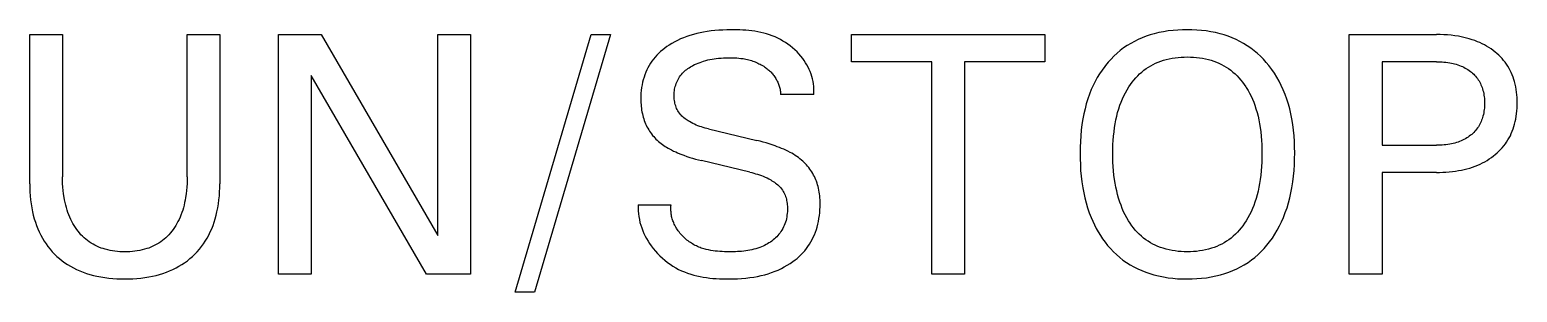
# Model space of a CAD drawing. Extents: x 0 to 420, y 0 to 297.
# Drawn here: x 147.11 to 160.78, y 205.9 to 208.31 of the extents above; entities that cross this region are included whole.
import ezdxf

# ---------------------------------------------------------------- set-up
doc = ezdxf.new("R2010")
doc.units = 0
doc.header["$LTSCALE"] = 23.1
doc.layers.add('10000_FRONT', color=7, linetype='CONTINUOUS')

msp = doc.modelspace()

# ---------------------------------------------------------------- linework, layer by layer
at = {"layer": '10000_FRONT', "color": 7, "linetype": 'CONTINUOUS'}
for p, q in [((147.114, 206.898), (147.114, 208.268)), ((147.114, 208.268), (147.414, 208.268)), ((147.414, 208.268), (147.414, 206.963)), ((148.56, 206.963), (148.56, 208.268)), ((148.56, 208.268), (148.86, 208.268)), ((148.86, 208.268), (148.86, 206.898)), ((149.399, 206.068), (149.399, 208.268)), ((149.399, 208.268), (149.791, 208.268)), ((149.791, 208.268), (150.865, 206.424)), ((150.865, 206.424), (150.865, 208.268)), ((150.865, 208.268), (151.164, 208.268)), ((151.164, 208.268), (151.164, 206.068)), ((151.574, 205.903), (152.274, 208.268)), ((152.452, 208.268), (151.752, 205.903)), ((152.274, 208.268), (152.452, 208.268)), ((153.068, 208.215), (153.042, 208.202)), ((153.095, 208.228), (153.068, 208.215)), ((153.123, 208.239), (153.095, 208.228)), ((153.151, 208.25), (153.123, 208.239)), ((153.181, 208.26), (153.151, 208.25)), ((153.213, 208.269), (153.181, 208.26)), ((153.244, 208.278), (153.213, 208.269)), ((153.276, 208.285), (153.244, 208.278)), ((153.307, 208.291), (153.276, 208.285)), ((153.339, 208.296), (153.307, 208.291)), ((153.375, 208.301), (153.339, 208.296)), ((153.411, 208.305), (153.375, 208.301)), ((153.447, 208.308), (153.411, 208.305)), ((153.483, 208.31), (153.447, 208.308)), ((153.52, 208.312), (153.483, 208.31)), ((153.556, 208.312), (153.52, 208.312)), ((153.584, 208.312), (153.556, 208.312)), ((153.612, 208.312), (153.584, 208.312)), ((153.639, 208.311), (153.612, 208.312)), ((153.667, 208.309), (153.639, 208.311)), ((153.695, 208.308), (153.667, 208.309)), ((153.723, 208.305), (153.695, 208.308)), ((153.75, 208.302), (153.723, 208.305)), ((153.778, 208.298), (153.75, 208.302)), ((153.805, 208.293), (153.778, 208.298)), ((153.832, 208.288), (153.805, 208.293)), ((153.859, 208.281), (153.832, 208.288)), ((153.885, 208.274), (153.859, 208.281)), ((153.912, 208.266), (153.885, 208.274)), ((153.938, 208.256), (153.912, 208.266)), ((153.963, 208.246), (153.938, 208.256)), ((153.988, 208.235), (153.963, 208.246)), ((154.012, 208.223), (153.988, 208.235)), ((154.036, 208.209), (154.012, 208.223)), ((154.059, 208.195), (154.036, 208.209)), ((154.666, 208.019), (154.666, 208.268)), ((154.666, 208.268), (156.442, 208.268)), ((156.442, 208.268), (156.442, 208.019)), ((157.301, 208.223), (157.266, 208.206)), ((157.337, 208.239), (157.301, 208.223)), ((157.374, 208.253), (157.337, 208.239)), ((157.411, 208.265), (157.374, 208.253)), ((157.449, 208.276), (157.411, 208.265)), ((157.491, 208.286), (157.449, 208.276)), ((157.534, 208.294), (157.491, 208.286)), ((157.577, 208.301), (157.534, 208.294)), ((157.621, 208.306), (157.577, 208.301)), ((157.664, 208.309), (157.621, 208.306)), ((157.708, 208.311), (157.664, 208.309)), ((157.752, 208.312), (157.708, 208.311)), ((157.795, 208.311), (157.752, 208.312)), ((157.839, 208.309), (157.795, 208.311)), ((157.882, 208.306), (157.839, 208.309)), ((157.926, 208.301), (157.882, 208.306)), ((157.969, 208.294), (157.926, 208.301)), ((158.011, 208.286), (157.969, 208.294)), ((158.053, 208.276), (158.011, 208.286)), ((158.091, 208.265), (158.053, 208.276)), ((158.128, 208.252), (158.091, 208.265)), ((158.165, 208.238), (158.128, 208.252)), ((158.201, 208.223), (158.165, 208.238)), ((158.236, 208.205), (158.201, 208.223)), ((159.241, 206.068), (159.241, 208.268)), ((159.241, 208.268), (160.041, 208.268)), ((160.075, 208.268), (160.041, 208.268)), ((160.109, 208.267), (160.075, 208.268)), ((160.142, 208.265), (160.109, 208.267)), ((160.176, 208.262), (160.142, 208.265)), ((160.21, 208.257), (160.176, 208.262)), ((160.244, 208.252), (160.21, 208.257)), ((160.269, 208.247), (160.244, 208.252)), ((160.294, 208.242), (160.269, 208.247)), ((160.319, 208.236), (160.294, 208.242)), ((160.344, 208.229), (160.319, 208.236)), ((160.369, 208.221), (160.344, 208.229)), ((160.394, 208.213), (160.369, 208.221)), ((160.418, 208.203), (160.394, 208.213)), ((152.877, 208.079), (152.861, 208.061)), ((152.894, 208.097), (152.877, 208.079)), ((152.912, 208.113), (152.894, 208.097)), ((152.931, 208.129), (152.912, 208.113)), ((152.95, 208.144), (152.931, 208.129)), ((152.97, 208.158), (152.95, 208.144)), ((152.99, 208.172), (152.97, 208.158)), ((153.016, 208.187), (152.99, 208.172)), ((153.042, 208.202), (153.016, 208.187)), ((154.081, 208.18), (154.059, 208.195)), ((154.103, 208.164), (154.081, 208.18)), ((154.125, 208.146), (154.103, 208.164)), ((154.145, 208.128), (154.125, 208.146)), ((154.165, 208.11), (154.145, 208.128)), ((154.183, 208.09), (154.165, 208.11)), ((154.201, 208.069), (154.183, 208.09)), ((157.106, 208.097), (157.078, 208.07)), ((157.136, 208.121), (157.106, 208.097)), ((157.166, 208.145), (157.136, 208.121)), ((157.198, 208.167), (157.166, 208.145)), ((157.232, 208.187), (157.198, 208.167)), ((157.266, 208.206), (157.232, 208.187)), ((158.27, 208.186), (158.236, 208.205)), ((158.303, 208.166), (158.27, 208.186)), ((158.335, 208.144), (158.303, 208.166)), ((158.366, 208.12), (158.335, 208.144)), ((158.396, 208.095), (158.366, 208.12)), ((158.424, 208.069), (158.396, 208.095)), ((160.44, 208.194), (160.418, 208.203)), ((160.461, 208.184), (160.44, 208.194)), ((160.482, 208.173), (160.461, 208.184)), ((160.503, 208.161), (160.482, 208.173)), ((160.524, 208.149), (160.503, 208.161)), ((160.544, 208.136), (160.524, 208.149)), ((160.563, 208.122), (160.544, 208.136)), ((160.581, 208.108), (160.563, 208.122)), ((160.597, 208.094), (160.581, 208.108)), ((160.614, 208.079), (160.597, 208.094)), ((160.63, 208.064), (160.614, 208.079)), ((152.784, 207.943), (152.775, 207.922)), ((152.795, 207.964), (152.784, 207.943)), ((152.806, 207.985), (152.795, 207.964)), ((152.818, 208.005), (152.806, 207.985)), ((152.831, 208.024), (152.818, 208.005)), ((152.845, 208.043), (152.831, 208.024)), ((152.861, 208.061), (152.845, 208.043)), ((153.131, 207.932), (153.141, 207.94)), ((153.141, 207.94), (153.152, 207.949)), ((153.152, 207.949), (153.163, 207.957)), ((153.163, 207.957), (153.174, 207.964)), ((153.174, 207.964), (153.185, 207.971)), ((153.185, 207.971), (153.197, 207.978)), ((153.197, 207.978), (153.208, 207.985)), ((153.208, 207.985), (153.224, 207.993)), ((153.224, 207.993), (153.241, 208)), ((153.241, 208), (153.257, 208.007)), ((153.257, 208.007), (153.274, 208.013)), ((153.274, 208.013), (153.29, 208.019)), ((153.29, 208.019), (153.307, 208.024)), ((153.307, 208.024), (153.326, 208.03)), ((153.326, 208.03), (153.345, 208.035)), ((153.345, 208.035), (153.365, 208.039)), ((153.365, 208.039), (153.384, 208.042)), ((153.384, 208.042), (153.404, 208.046)), ((153.404, 208.046), (153.423, 208.048)), ((153.423, 208.048), (153.445, 208.051)), ((153.445, 208.051), (153.467, 208.053)), ((153.467, 208.053), (153.49, 208.055)), ((153.49, 208.055), (153.512, 208.056)), ((153.512, 208.056), (153.534, 208.056)), ((153.534, 208.056), (153.556, 208.056)), ((153.556, 208.056), (153.575, 208.056)), ((153.575, 208.056), (153.594, 208.055)), ((153.594, 208.055), (153.613, 208.054)), ((153.613, 208.054), (153.631, 208.052)), ((153.631, 208.052), (153.65, 208.05)), ((153.65, 208.05), (153.669, 208.048)), ((153.669, 208.048), (153.682, 208.045)), ((153.682, 208.045), (153.696, 208.042)), ((153.696, 208.042), (153.71, 208.039)), ((153.71, 208.039), (153.722, 208.036)), ((153.722, 208.036), (153.734, 208.033)), ((153.734, 208.033), (153.746, 208.029)), ((153.746, 208.029), (153.758, 208.025)), ((153.758, 208.025), (153.77, 208.021)), ((153.77, 208.021), (153.781, 208.017)), ((153.781, 208.017), (153.793, 208.012)), ((153.793, 208.012), (153.804, 208.007)), ((153.804, 208.007), (153.815, 208.001)), ((153.815, 208.001), (153.826, 207.996)), ((153.826, 207.996), (153.837, 207.99)), ((153.837, 207.99), (153.848, 207.983)), ((153.848, 207.983), (153.859, 207.977)), ((153.859, 207.977), (153.867, 207.971)), ((153.867, 207.971), (153.875, 207.966)), ((153.875, 207.966), (153.883, 207.96)), ((153.883, 207.96), (153.891, 207.954)), ((153.891, 207.954), (153.898, 207.948)), ((153.898, 207.948), (153.906, 207.942)), ((153.906, 207.942), (153.913, 207.935)), ((153.913, 207.935), (153.92, 207.929)), ((154.218, 208.048), (154.201, 208.069)), ((154.231, 208.029), (154.218, 208.048)), ((154.244, 208.01), (154.231, 208.029)), ((154.256, 207.99), (154.244, 208.01)), ((154.267, 207.97), (154.256, 207.99)), ((154.277, 207.949), (154.267, 207.97)), ((154.286, 207.928), (154.277, 207.949)), ((155.404, 208.019), (154.666, 208.019)), ((155.404, 206.068), (155.404, 208.019)), ((155.705, 208.019), (155.705, 206.068)), ((156.442, 208.019), (155.705, 208.019)), ((156.969, 207.942), (156.946, 207.908)), ((156.993, 207.975), (156.969, 207.942)), ((157, 207.985), (156.993, 207.975)), ((157.025, 208.014), (157, 207.985)), ((157.051, 208.043), (157.025, 208.014)), ((157.078, 208.07), (157.051, 208.043)), ((157.333, 207.924), (157.353, 207.941)), ((157.353, 207.941), (157.374, 207.956)), ((157.374, 207.956), (157.395, 207.969)), ((157.395, 207.969), (157.416, 207.982)), ((157.416, 207.982), (157.439, 207.994)), ((157.439, 207.994), (157.461, 208.005)), ((157.461, 208.005), (157.485, 208.015)), ((157.485, 208.015), (157.508, 208.024)), ((157.508, 208.024), (157.532, 208.032)), ((157.532, 208.032), (157.559, 208.04)), ((157.559, 208.04), (157.586, 208.046)), ((157.586, 208.046), (157.613, 208.051)), ((157.613, 208.051), (157.641, 208.056)), ((157.641, 208.056), (157.668, 208.059)), ((157.668, 208.059), (157.696, 208.061)), ((157.696, 208.061), (157.724, 208.062)), ((157.724, 208.062), (157.752, 208.063)), ((157.752, 208.063), (157.78, 208.062)), ((157.78, 208.062), (157.808, 208.061)), ((157.808, 208.061), (157.836, 208.059)), ((157.836, 208.059), (157.863, 208.056)), ((157.863, 208.056), (157.891, 208.051)), ((157.891, 208.051), (157.918, 208.046)), ((157.918, 208.046), (157.946, 208.04)), ((157.946, 208.04), (157.972, 208.032)), ((157.972, 208.032), (157.996, 208.024)), ((157.996, 208.024), (158.02, 208.015)), ((158.02, 208.015), (158.043, 208.005)), ((158.043, 208.005), (158.066, 207.994)), ((158.066, 207.994), (158.088, 207.982)), ((158.088, 207.982), (158.11, 207.969)), ((158.11, 207.969), (158.131, 207.956)), ((158.131, 207.956), (158.152, 207.941)), ((158.152, 207.941), (158.172, 207.924)), ((158.451, 208.042), (158.424, 208.069)), ((158.477, 208.013), (158.451, 208.042)), ((158.502, 207.983), (158.477, 208.013)), ((158.528, 207.949), (158.502, 207.983)), ((158.552, 207.913), (158.528, 207.949)), ((159.542, 208.019), (159.542, 207.252)), ((160.041, 208.019), (159.542, 208.019)), ((160.041, 208.019), (160.058, 208.019)), ((160.058, 208.019), (160.076, 208.018)), ((160.076, 208.018), (160.094, 208.017)), ((160.094, 208.017), (160.111, 208.016)), ((160.111, 208.016), (160.129, 208.014)), ((160.129, 208.014), (160.146, 208.012)), ((160.146, 208.012), (160.164, 208.009)), ((160.164, 208.009), (160.179, 208.006)), ((160.179, 208.006), (160.194, 208.003)), ((160.194, 208.003), (160.209, 207.999)), ((160.209, 207.999), (160.224, 207.995)), ((160.224, 207.995), (160.239, 207.99)), ((160.239, 207.99), (160.254, 207.985)), ((160.254, 207.985), (160.268, 207.979)), ((160.268, 207.979), (160.281, 207.974)), ((160.281, 207.974), (160.294, 207.968)), ((160.294, 207.968), (160.306, 207.961)), ((160.306, 207.961), (160.319, 207.954)), ((160.319, 207.954), (160.331, 207.947)), ((160.331, 207.947), (160.343, 207.939)), ((160.343, 207.939), (160.354, 207.93)), ((160.645, 208.048), (160.63, 208.064)), ((160.659, 208.031), (160.645, 208.048)), ((160.673, 208.014), (160.659, 208.031)), ((160.686, 207.996), (160.673, 208.014)), ((160.698, 207.977), (160.686, 207.996)), ((160.709, 207.958), (160.698, 207.977)), ((160.72, 207.939), (160.709, 207.958)), ((160.73, 207.919), (160.72, 207.939)), ((149.699, 207.893), (149.699, 206.068)), ((150.76, 206.068), (149.699, 207.893)), ((152.741, 207.806), (152.737, 207.781)), ((152.746, 207.83), (152.741, 207.806)), ((152.752, 207.854), (152.746, 207.83)), ((152.759, 207.878), (152.752, 207.854)), ((152.766, 207.9), (152.759, 207.878)), ((152.775, 207.922), (152.766, 207.9)), ((153.046, 207.792), (153.05, 207.805)), ((153.05, 207.805), (153.055, 207.818)), ((153.055, 207.818), (153.06, 207.831)), ((153.06, 207.831), (153.066, 207.843)), ((153.066, 207.843), (153.072, 207.856)), ((153.072, 207.856), (153.079, 207.868)), ((153.079, 207.868), (153.086, 207.88)), ((153.086, 207.88), (153.094, 207.891)), ((153.094, 207.891), (153.103, 207.902)), ((153.103, 207.902), (153.112, 207.913)), ((153.112, 207.913), (153.122, 207.922)), ((153.122, 207.922), (153.131, 207.932)), ((153.92, 207.929), (153.927, 207.922)), ((153.927, 207.922), (153.934, 207.915)), ((153.934, 207.915), (153.94, 207.907)), ((153.94, 207.907), (153.947, 207.899)), ((153.947, 207.899), (153.953, 207.891)), ((153.953, 207.891), (153.959, 207.883)), ((153.959, 207.883), (153.964, 207.875)), ((153.964, 207.875), (153.97, 207.866)), ((153.97, 207.866), (153.975, 207.857)), ((153.975, 207.857), (153.98, 207.849)), ((153.98, 207.849), (153.984, 207.839)), ((153.984, 207.839), (153.988, 207.83)), ((153.988, 207.83), (153.992, 207.821)), ((153.992, 207.821), (153.996, 207.812)), ((153.996, 207.812), (153.999, 207.803)), ((153.999, 207.803), (154.002, 207.794)), ((154.294, 207.906), (154.286, 207.928)), ((154.302, 207.884), (154.294, 207.906)), ((154.308, 207.861), (154.302, 207.884)), ((154.313, 207.838), (154.308, 207.861)), ((154.317, 207.815), (154.313, 207.838)), ((154.319, 207.791), (154.317, 207.815)), ((156.887, 207.801), (156.87, 207.764)), ((156.905, 207.838), (156.887, 207.801)), ((156.925, 207.873), (156.905, 207.838)), ((156.946, 207.908), (156.925, 207.873)), ((157.215, 207.788), (157.23, 207.81)), ((157.23, 207.81), (157.245, 207.831)), ((157.245, 207.831), (157.261, 207.851)), ((157.261, 207.851), (157.278, 207.87)), ((157.278, 207.87), (157.296, 207.889)), ((157.296, 207.889), (157.314, 207.907)), ((157.314, 207.907), (157.333, 207.924)), ((158.172, 207.924), (158.191, 207.907)), ((158.191, 207.907), (158.209, 207.889)), ((158.209, 207.889), (158.227, 207.87)), ((158.227, 207.87), (158.244, 207.851)), ((158.244, 207.851), (158.26, 207.831)), ((158.26, 207.831), (158.275, 207.81)), ((158.275, 207.81), (158.29, 207.788)), ((158.575, 207.877), (158.552, 207.913)), ((158.596, 207.839), (158.575, 207.877)), ((158.616, 207.801), (158.596, 207.839)), ((158.633, 207.762), (158.616, 207.801)), ((160.354, 207.93), (160.364, 207.922)), ((160.364, 207.922), (160.374, 207.913)), ((160.374, 207.913), (160.384, 207.904)), ((160.384, 207.904), (160.393, 207.895)), ((160.393, 207.895), (160.402, 207.885)), ((160.402, 207.885), (160.41, 207.875)), ((160.41, 207.875), (160.418, 207.864)), ((160.418, 207.864), (160.426, 207.853)), ((160.426, 207.853), (160.433, 207.842)), ((160.433, 207.842), (160.44, 207.83)), ((160.44, 207.83), (160.446, 207.819)), ((160.446, 207.819), (160.451, 207.806)), ((160.451, 207.806), (160.457, 207.794)), ((160.738, 207.898), (160.73, 207.919)), ((160.746, 207.878), (160.738, 207.898)), ((160.753, 207.857), (160.746, 207.878)), ((160.76, 207.836), (160.753, 207.857)), ((160.766, 207.812), (160.76, 207.836)), ((160.771, 207.788), (160.766, 207.812)), ((152.731, 207.731), (152.73, 207.707)), ((152.73, 207.707), (152.73, 207.692)), ((152.73, 207.692), (152.73, 207.677)), ((152.73, 207.677), (152.73, 207.66)), ((152.734, 207.756), (152.731, 207.731)), ((152.737, 207.781), (152.734, 207.756)), ((153.035, 207.713), (153.036, 207.726)), ((153.035, 207.699), (153.035, 207.713)), ((153.036, 207.687), (153.035, 207.699)), ((153.036, 207.726), (153.037, 207.74)), ((153.037, 207.674), (153.036, 207.687)), ((153.037, 207.74), (153.038, 207.753)), ((153.039, 207.662), (153.037, 207.674)), ((153.038, 207.753), (153.04, 207.766)), ((153.041, 207.649), (153.039, 207.662)), ((153.04, 207.766), (153.043, 207.779)), ((153.043, 207.779), (153.046, 207.792)), ((154.002, 207.794), (154.004, 207.784)), ((154.004, 207.784), (154.007, 207.775)), ((154.007, 207.775), (154.009, 207.766)), ((154.009, 207.766), (154.011, 207.756)), ((154.011, 207.756), (154.012, 207.747)), ((154.012, 207.747), (154.013, 207.737)), ((154.013, 207.737), (154.014, 207.728)), ((154.014, 207.728), (154.014, 207.718)), ((154.32, 207.718), (154.014, 207.718)), ((154.321, 207.767), (154.319, 207.791)), ((154.32, 207.718), (154.321, 207.743)), ((154.321, 207.743), (154.321, 207.767)), ((156.838, 207.677), (156.824, 207.632)), ((156.853, 207.721), (156.838, 207.677)), ((156.87, 207.764), (156.853, 207.721)), ((157.144, 207.648), (157.156, 207.677)), ((157.156, 207.677), (157.169, 207.706)), ((157.169, 207.706), (157.184, 207.734)), ((157.184, 207.734), (157.199, 207.761)), ((157.199, 207.761), (157.215, 207.788)), ((158.29, 207.788), (158.294, 207.781)), ((158.294, 207.781), (158.31, 207.755)), ((158.31, 207.755), (158.324, 207.729)), ((158.324, 207.729), (158.338, 207.702)), ((158.338, 207.702), (158.35, 207.675)), ((158.35, 207.675), (158.362, 207.647)), ((158.651, 207.719), (158.633, 207.762)), ((158.667, 207.675), (158.651, 207.719)), ((158.681, 207.63), (158.667, 207.675)), ((160.457, 207.794), (160.461, 207.782)), ((160.461, 207.782), (160.465, 207.769)), ((160.465, 207.769), (160.469, 207.756)), ((160.469, 207.756), (160.473, 207.742)), ((160.473, 207.742), (160.476, 207.727)), ((160.476, 207.727), (160.478, 207.713)), ((160.478, 207.713), (160.48, 207.698)), ((160.48, 207.698), (160.482, 207.683)), ((160.482, 207.683), (160.483, 207.668)), ((160.483, 207.668), (160.483, 207.653)), ((160.775, 207.764), (160.771, 207.788)), ((160.779, 207.74), (160.775, 207.764)), ((160.781, 207.715), (160.779, 207.74)), ((160.783, 207.691), (160.781, 207.715)), ((160.784, 207.666), (160.783, 207.691)), ((160.784, 207.642), (160.784, 207.666)), ((152.73, 207.66), (152.731, 207.643)), ((152.731, 207.643), (152.732, 207.626)), ((152.732, 207.626), (152.733, 207.609)), ((152.733, 207.609), (152.735, 207.592)), ((152.735, 207.592), (152.737, 207.575)), ((152.737, 207.575), (152.74, 207.558)), ((152.74, 207.558), (152.744, 207.541)), ((152.744, 207.541), (152.748, 207.524)), ((152.748, 207.524), (152.752, 207.509)), ((153.043, 207.637), (153.041, 207.649)), ((153.046, 207.625), (153.043, 207.637)), ((153.05, 207.613), (153.046, 207.625)), ((153.054, 207.601), (153.05, 207.613)), ((153.059, 207.59), (153.054, 207.601)), ((153.065, 207.579), (153.059, 207.59)), ((153.071, 207.568), (153.065, 207.579)), ((153.077, 207.558), (153.071, 207.568)), ((153.084, 207.548), (153.077, 207.558)), ((153.092, 207.538), (153.084, 207.548)), ((153.1, 207.529), (153.092, 207.538)), ((153.108, 207.52), (153.1, 207.529)), ((156.801, 207.542), (156.792, 207.496)), ((156.812, 207.587), (156.801, 207.542)), ((156.824, 207.632), (156.812, 207.587)), ((157.104, 207.518), (157.112, 207.552)), ((157.112, 207.552), (157.122, 207.585)), ((157.122, 207.585), (157.133, 207.619)), ((157.133, 207.619), (157.144, 207.648)), ((158.362, 207.647), (158.372, 207.619)), ((158.372, 207.619), (158.383, 207.585)), ((158.383, 207.585), (158.393, 207.552)), ((158.393, 207.552), (158.402, 207.518)), ((158.693, 207.586), (158.681, 207.63)), ((158.703, 207.54), (158.693, 207.586)), ((158.712, 207.495), (158.703, 207.54)), ((160.473, 207.534), (160.469, 207.52)), ((160.476, 207.549), (160.473, 207.534)), ((160.478, 207.564), (160.476, 207.549)), ((160.48, 207.579), (160.478, 207.564)), ((160.482, 207.594), (160.48, 207.579)), ((160.483, 207.609), (160.482, 207.594)), ((160.483, 207.653), (160.484, 207.639)), ((160.484, 207.639), (160.483, 207.624)), ((160.483, 207.624), (160.483, 207.609)), ((160.776, 207.518), (160.779, 207.542)), ((160.779, 207.542), (160.781, 207.567)), ((160.781, 207.567), (160.783, 207.592)), ((160.783, 207.592), (160.784, 207.617)), ((160.784, 207.617), (160.784, 207.642)), ((152.752, 207.509), (152.756, 207.494)), ((152.756, 207.494), (152.761, 207.479)), ((152.761, 207.479), (152.767, 207.464)), ((152.767, 207.464), (152.773, 207.45)), ((152.773, 207.45), (152.779, 207.436)), ((152.779, 207.436), (152.786, 207.421)), ((152.786, 207.421), (152.794, 207.408)), ((152.794, 207.408), (152.802, 207.394)), ((152.802, 207.394), (152.81, 207.381)), ((153.117, 207.512), (153.108, 207.52)), ((153.126, 207.504), (153.117, 207.512)), ((153.136, 207.496), (153.126, 207.504)), ((153.146, 207.489), (153.136, 207.496)), ((153.156, 207.482), (153.146, 207.489)), ((153.166, 207.475), (153.156, 207.482)), ((153.177, 207.469), (153.166, 207.475)), ((153.192, 207.46), (153.177, 207.469)), ((153.207, 207.452), (153.192, 207.46)), ((153.223, 207.445), (153.207, 207.452)), ((153.239, 207.438), (153.223, 207.445)), ((153.255, 207.431), (153.239, 207.438)), ((153.271, 207.425), (153.255, 207.431)), ((153.287, 207.42), (153.271, 207.425)), ((153.304, 207.415), (153.287, 207.42)), ((153.32, 207.41), (153.304, 207.415)), ((153.337, 207.406), (153.32, 207.41)), ((153.353, 207.402), (153.337, 207.406)), ((153.353, 207.402), (153.796, 207.295)), ((156.777, 207.392), (156.773, 207.34)), ((156.784, 207.444), (156.777, 207.392)), ((156.792, 207.496), (156.784, 207.444)), ((157.079, 207.376), (157.084, 207.415)), ((157.084, 207.415), (157.089, 207.45)), ((157.089, 207.45), (157.096, 207.484)), ((157.096, 207.484), (157.104, 207.518)), ((158.402, 207.518), (158.409, 207.484)), ((158.409, 207.484), (158.416, 207.45)), ((158.416, 207.45), (158.421, 207.415)), ((158.421, 207.415), (158.427, 207.376)), ((158.721, 207.443), (158.712, 207.495)), ((158.728, 207.391), (158.721, 207.443)), ((158.733, 207.339), (158.728, 207.391)), ((160.403, 207.39), (160.394, 207.38)), ((160.411, 207.4), (160.403, 207.39)), ((160.419, 207.411), (160.411, 207.4)), ((160.427, 207.422), (160.419, 207.411)), ((160.434, 207.433), (160.427, 207.422)), ((160.44, 207.445), (160.434, 207.433)), ((160.446, 207.457), (160.44, 207.445)), ((160.452, 207.469), (160.446, 207.457)), ((160.457, 207.481), (160.452, 207.469)), ((160.462, 207.494), (160.457, 207.481)), ((160.466, 207.507), (160.462, 207.494)), ((160.469, 207.52), (160.466, 207.507)), ((160.739, 207.381), (160.747, 207.402)), ((160.747, 207.402), (160.754, 207.423)), ((160.754, 207.423), (160.76, 207.445)), ((160.76, 207.445), (160.766, 207.469)), ((160.766, 207.469), (160.771, 207.493)), ((160.771, 207.493), (160.776, 207.518)), ((152.81, 207.381), (152.819, 207.368)), ((152.819, 207.368), (152.828, 207.356)), ((152.828, 207.356), (152.838, 207.343)), ((152.838, 207.343), (152.848, 207.331)), ((152.848, 207.331), (152.858, 207.32)), ((152.858, 207.32), (152.869, 207.309)), ((152.869, 207.309), (152.88, 207.298)), ((152.88, 207.298), (152.892, 207.288)), ((152.892, 207.288), (152.904, 207.278)), ((152.904, 207.278), (152.916, 207.268)), ((152.916, 207.268), (152.928, 207.259)), ((152.928, 207.259), (152.941, 207.25)), ((153.825, 207.289), (153.796, 207.295)), ((153.853, 207.281), (153.825, 207.289)), ((153.881, 207.273), (153.853, 207.281)), ((153.909, 207.265), (153.881, 207.273)), ((153.937, 207.256), (153.909, 207.265)), ((153.964, 207.246), (153.937, 207.256)), ((156.769, 207.287), (156.767, 207.234)), ((156.773, 207.34), (156.769, 207.287)), ((157.068, 207.218), (157.069, 207.258)), ((157.069, 207.258), (157.071, 207.297)), ((157.071, 207.297), (157.074, 207.337)), ((157.074, 207.337), (157.079, 207.376)), ((158.427, 207.376), (158.431, 207.337)), ((158.431, 207.337), (158.434, 207.297)), ((158.434, 207.297), (158.436, 207.258)), ((158.436, 207.258), (158.437, 207.218)), ((158.736, 207.286), (158.733, 207.339)), ((158.738, 207.234), (158.736, 207.286)), ((159.542, 207.252), (160.041, 207.252)), ((160.058, 207.252), (160.041, 207.252)), ((160.076, 207.253), (160.058, 207.252)), ((160.094, 207.254), (160.076, 207.253)), ((160.112, 207.255), (160.094, 207.254)), ((160.129, 207.257), (160.112, 207.255)), ((160.147, 207.259), (160.129, 207.257)), ((160.164, 207.262), (160.147, 207.259)), ((160.18, 207.265), (160.164, 207.262)), ((160.195, 207.268), (160.18, 207.265)), ((160.21, 207.272), (160.195, 207.268)), ((160.225, 207.277), (160.21, 207.272)), ((160.24, 207.281), (160.225, 207.277)), ((160.255, 207.287), (160.24, 207.281)), ((160.269, 207.293), (160.255, 207.287)), ((160.282, 207.299), (160.269, 207.293)), ((160.295, 207.305), (160.282, 207.299)), ((160.308, 207.312), (160.295, 207.305)), ((160.32, 207.319), (160.308, 207.312)), ((160.332, 207.327), (160.32, 207.319)), ((160.344, 207.335), (160.332, 207.327)), ((160.356, 207.344), (160.344, 207.335)), ((160.366, 207.352), (160.356, 207.344)), ((160.376, 207.361), (160.366, 207.352)), ((160.385, 207.37), (160.376, 207.361)), ((160.394, 207.38), (160.385, 207.37)), ((160.661, 207.246), (160.675, 207.264)), ((160.675, 207.264), (160.687, 207.282)), ((160.687, 207.282), (160.699, 207.301)), ((160.699, 207.301), (160.711, 207.32)), ((160.711, 207.32), (160.721, 207.34)), ((160.721, 207.34), (160.73, 207.36)), ((160.73, 207.36), (160.739, 207.381)), ((152.941, 207.25), (152.954, 207.242)), ((152.954, 207.242), (152.967, 207.234)), ((152.967, 207.234), (152.981, 207.226)), ((152.981, 207.226), (152.994, 207.218)), ((152.994, 207.218), (153.012, 207.209)), ((153.012, 207.209), (153.031, 207.199)), ((153.031, 207.199), (153.05, 207.191)), ((153.05, 207.191), (153.068, 207.182)), ((153.068, 207.182), (153.088, 207.174)), ((153.088, 207.174), (153.107, 207.167)), ((153.107, 207.167), (153.126, 207.16)), ((153.126, 207.16), (153.153, 207.15)), ((153.153, 207.15), (153.179, 207.141)), ((153.179, 207.141), (153.206, 207.133)), ((153.206, 207.133), (153.233, 207.125)), ((153.233, 207.125), (153.261, 207.118)), ((153.261, 207.118), (153.288, 207.112)), ((153.984, 207.239), (153.964, 207.246)), ((154.004, 207.231), (153.984, 207.239)), ((154.024, 207.223), (154.004, 207.231)), ((154.044, 207.215), (154.024, 207.223)), ((154.063, 207.206), (154.044, 207.215)), ((154.082, 207.197), (154.063, 207.206)), ((154.101, 207.187), (154.082, 207.197)), ((154.117, 207.178), (154.101, 207.187)), ((154.133, 207.169), (154.117, 207.178)), ((154.148, 207.159), (154.133, 207.169)), ((154.163, 207.149), (154.148, 207.159)), ((154.178, 207.139), (154.163, 207.149)), ((154.192, 207.128), (154.178, 207.139)), ((154.206, 207.116), (154.192, 207.128)), ((154.218, 207.106), (154.206, 207.116)), ((156.767, 207.234), (156.766, 207.182)), ((156.766, 207.182), (156.767, 207.128)), ((156.767, 207.128), (156.769, 207.075)), ((157.067, 207.179), (157.068, 207.218)), ((157.068, 207.138), (157.067, 207.179)), ((157.069, 207.098), (157.068, 207.138)), ((158.438, 207.138), (158.436, 207.098)), ((158.437, 207.218), (158.438, 207.179)), ((158.438, 207.179), (158.438, 207.138)), ((158.736, 207.075), (158.738, 207.128)), ((158.739, 207.182), (158.738, 207.234)), ((158.738, 207.128), (158.739, 207.182)), ((160.507, 207.113), (160.527, 207.126)), ((160.527, 207.126), (160.547, 207.139)), ((160.547, 207.139), (160.566, 207.154)), ((160.566, 207.154), (160.583, 207.167)), ((160.583, 207.167), (160.6, 207.182)), ((160.6, 207.182), (160.616, 207.197)), ((160.616, 207.197), (160.632, 207.213)), ((160.632, 207.213), (160.647, 207.229)), ((160.647, 207.229), (160.661, 207.246)), ((153.731, 207.005), (153.288, 207.112)), ((153.731, 207.005), (153.749, 207.001)), ((153.749, 207.001), (153.767, 206.996)), ((153.767, 206.996), (153.785, 206.991)), ((153.785, 206.991), (153.803, 206.986)), ((153.803, 206.986), (153.82, 206.98)), ((153.82, 206.98), (153.838, 206.974)), ((154.23, 207.095), (154.218, 207.106)), ((154.242, 207.083), (154.23, 207.095)), ((154.253, 207.071), (154.242, 207.083)), ((154.263, 207.059), (154.253, 207.071)), ((154.274, 207.047), (154.263, 207.059)), ((154.283, 207.034), (154.274, 207.047)), ((154.293, 207.021), (154.283, 207.034)), ((154.302, 207.007), (154.293, 207.021)), ((154.31, 206.994), (154.302, 207.007)), ((154.318, 206.979), (154.31, 206.994)), ((154.325, 206.965), (154.318, 206.979)), ((156.769, 207.075), (156.772, 207.021)), ((156.772, 207.021), (156.777, 206.968)), ((157.071, 207.058), (157.069, 207.098)), ((157.074, 207.018), (157.071, 207.058)), ((157.078, 206.978), (157.074, 207.018)), ((157.083, 206.938), (157.078, 206.978)), ((158.427, 206.977), (158.422, 206.937)), ((158.431, 207.017), (158.427, 206.977)), ((158.434, 207.058), (158.431, 207.017)), ((158.436, 207.098), (158.434, 207.058)), ((158.728, 206.968), (158.733, 207.021)), ((158.733, 207.021), (158.736, 207.075)), ((159.542, 207.002), (159.542, 206.068)), ((160.041, 207.002), (159.542, 207.002)), ((160.041, 207.002), (160.07, 207.003)), ((160.07, 207.003), (160.1, 207.004)), ((160.1, 207.004), (160.129, 207.005)), ((160.129, 207.005), (160.158, 207.008)), ((160.158, 207.008), (160.188, 207.011)), ((160.188, 207.011), (160.217, 207.014)), ((160.217, 207.014), (160.246, 207.019)), ((160.246, 207.019), (160.272, 207.024)), ((160.272, 207.024), (160.297, 207.03)), ((160.297, 207.03), (160.322, 207.036)), ((160.322, 207.036), (160.348, 207.043)), ((160.348, 207.043), (160.372, 207.051)), ((160.372, 207.051), (160.397, 207.06)), ((160.397, 207.06), (160.421, 207.07)), ((160.421, 207.07), (160.443, 207.079)), ((160.443, 207.079), (160.465, 207.09)), ((160.465, 207.09), (160.486, 207.101)), ((160.486, 207.101), (160.507, 207.113)), ((147.114, 206.898), (147.114, 206.861)), ((147.114, 206.861), (147.115, 206.824)), ((147.415, 206.932), (147.414, 206.963)), ((147.416, 206.9), (147.415, 206.932)), ((147.418, 206.868), (147.416, 206.9)), ((147.421, 206.837), (147.418, 206.868)), ((148.557, 206.868), (148.554, 206.836)), ((148.559, 206.9), (148.557, 206.868)), ((148.56, 206.932), (148.559, 206.9)), ((148.56, 206.963), (148.56, 206.932)), ((148.858, 206.824), (148.859, 206.861)), ((148.859, 206.861), (148.86, 206.898)), ((153.838, 206.974), (153.855, 206.967)), ((153.855, 206.967), (153.873, 206.959)), ((153.873, 206.959), (153.89, 206.952)), ((153.89, 206.952), (153.906, 206.943)), ((153.906, 206.943), (153.923, 206.934)), ((153.923, 206.934), (153.934, 206.927)), ((153.934, 206.927), (153.946, 206.92)), ((153.946, 206.92), (153.957, 206.913)), ((153.957, 206.913), (153.967, 206.905)), ((153.967, 206.905), (153.978, 206.897)), ((153.978, 206.897), (153.988, 206.888)), ((153.988, 206.888), (153.997, 206.879)), ((153.997, 206.879), (154.007, 206.87)), ((154.007, 206.87), (154.015, 206.861)), ((154.015, 206.861), (154.024, 206.851)), ((154.024, 206.851), (154.031, 206.84)), ((154.332, 206.95), (154.325, 206.965)), ((154.338, 206.936), (154.332, 206.95)), ((154.344, 206.921), (154.338, 206.936)), ((154.35, 206.905), (154.344, 206.921)), ((154.354, 206.89), (154.35, 206.905)), ((154.359, 206.874), (154.354, 206.89)), ((154.363, 206.857), (154.359, 206.874)), ((154.366, 206.84), (154.363, 206.857)), ((156.777, 206.968), (156.784, 206.915)), ((156.784, 206.915), (156.792, 206.862)), ((156.792, 206.862), (156.801, 206.816)), ((157.089, 206.903), (157.083, 206.938)), ((157.095, 206.868), (157.089, 206.903)), ((157.103, 206.833), (157.095, 206.868)), ((158.41, 206.867), (158.402, 206.832)), ((158.416, 206.902), (158.41, 206.867)), ((158.422, 206.937), (158.416, 206.902)), ((158.704, 206.816), (158.713, 206.862)), ((158.713, 206.862), (158.721, 206.915)), ((158.721, 206.915), (158.728, 206.968)), ((147.115, 206.824), (147.118, 206.787)), ((147.118, 206.787), (147.121, 206.751)), ((147.121, 206.751), (147.126, 206.714)), ((147.126, 206.714), (147.132, 206.677)), ((147.424, 206.805), (147.421, 206.837)), ((147.429, 206.774), (147.424, 206.805)), ((147.433, 206.75), (147.429, 206.774)), ((147.438, 206.727), (147.433, 206.75)), ((147.444, 206.703), (147.438, 206.727)), ((148.537, 206.726), (148.532, 206.703)), ((148.542, 206.749), (148.537, 206.726)), ((148.546, 206.773), (148.542, 206.749)), ((148.551, 206.805), (148.546, 206.773)), ((148.554, 206.836), (148.551, 206.805)), ((148.842, 206.677), (148.847, 206.714)), ((148.847, 206.714), (148.852, 206.751)), ((148.852, 206.751), (148.856, 206.787)), ((148.856, 206.787), (148.858, 206.824)), ((152.705, 206.706), (152.704, 206.678)), ((152.705, 206.706), (153.007, 206.706)), ((153.006, 206.695), (153.007, 206.706)), ((154.031, 206.84), (154.038, 206.829)), ((154.038, 206.829), (154.045, 206.818)), ((154.045, 206.818), (154.05, 206.807)), ((154.05, 206.807), (154.056, 206.795)), ((154.056, 206.795), (154.06, 206.783)), ((154.06, 206.783), (154.064, 206.77)), ((154.064, 206.77), (154.067, 206.758)), ((154.067, 206.758), (154.07, 206.745)), ((154.07, 206.745), (154.073, 206.732)), ((154.073, 206.732), (154.074, 206.719)), ((154.074, 206.719), (154.076, 206.705)), ((154.076, 206.705), (154.077, 206.692)), ((154.37, 206.823), (154.366, 206.84)), ((154.372, 206.805), (154.37, 206.823)), ((154.374, 206.788), (154.372, 206.805)), ((154.376, 206.77), (154.374, 206.788)), ((154.377, 206.752), (154.376, 206.77)), ((154.377, 206.735), (154.377, 206.752)), ((154.378, 206.717), (154.377, 206.735)), ((154.378, 206.701), (154.378, 206.717)), ((156.801, 206.816), (156.811, 206.769)), ((156.811, 206.769), (156.823, 206.724)), ((156.823, 206.724), (156.836, 206.678)), ((157.111, 206.799), (157.103, 206.833)), ((157.121, 206.765), (157.111, 206.799)), ((157.132, 206.731), (157.121, 206.765)), ((157.143, 206.701), (157.132, 206.731)), ((158.373, 206.73), (158.363, 206.7)), ((158.384, 206.764), (158.373, 206.73)), ((158.394, 206.798), (158.384, 206.764)), ((158.402, 206.832), (158.394, 206.798)), ((158.669, 206.679), (158.682, 206.724)), ((158.682, 206.724), (158.694, 206.77)), ((158.694, 206.77), (158.704, 206.816)), ((147.132, 206.677), (147.139, 206.641)), ((147.139, 206.641), (147.146, 206.609)), ((147.146, 206.609), (147.155, 206.578)), ((147.155, 206.578), (147.165, 206.547)), ((147.45, 206.68), (147.444, 206.703)), ((147.457, 206.657), (147.45, 206.68)), ((147.464, 206.634), (147.457, 206.657)), ((147.473, 206.612), (147.464, 206.634)), ((147.481, 206.592), (147.473, 206.612)), ((147.49, 206.572), (147.481, 206.592)), ((147.5, 206.553), (147.49, 206.572)), ((148.486, 206.572), (148.476, 206.552)), ((148.495, 206.591), (148.486, 206.572)), ((148.503, 206.611), (148.495, 206.591)), ((148.511, 206.634), (148.503, 206.611)), ((148.519, 206.657), (148.511, 206.634)), ((148.526, 206.679), (148.519, 206.657)), ((148.532, 206.703), (148.526, 206.679)), ((148.809, 206.547), (148.819, 206.578)), ((148.819, 206.578), (148.827, 206.609)), ((148.827, 206.609), (148.834, 206.641)), ((148.834, 206.641), (148.842, 206.677)), ((152.704, 206.678), (152.705, 206.651)), ((152.705, 206.651), (152.708, 206.624)), ((152.708, 206.624), (152.711, 206.597)), ((152.711, 206.597), (152.716, 206.57)), ((152.716, 206.57), (152.722, 206.544)), ((153.005, 206.673), (153.006, 206.684)), ((153.005, 206.662), (153.005, 206.673)), ((153.006, 206.651), (153.005, 206.662)), ((153.006, 206.684), (153.006, 206.695)), ((153.007, 206.641), (153.006, 206.651)), ((153.008, 206.63), (153.007, 206.641)), ((153.009, 206.62), (153.008, 206.63)), ((153.011, 206.609), (153.009, 206.62)), ((153.013, 206.599), (153.011, 206.609)), ((153.016, 206.589), (153.013, 206.599)), ((153.018, 206.578), (153.016, 206.589)), ((153.022, 206.568), (153.018, 206.578)), ((153.025, 206.558), (153.022, 206.568)), ((154.068, 206.578), (154.064, 206.562)), ((154.071, 206.594), (154.068, 206.578)), ((154.073, 206.61), (154.071, 206.594)), ((154.075, 206.626), (154.073, 206.61)), ((154.077, 206.643), (154.075, 206.626)), ((154.077, 206.692), (154.077, 206.676)), ((154.077, 206.676), (154.077, 206.659)), ((154.077, 206.659), (154.077, 206.643)), ((154.363, 206.553), (154.367, 206.579)), ((154.367, 206.579), (154.371, 206.606)), ((154.371, 206.606), (154.374, 206.632)), ((154.374, 206.632), (154.376, 206.659)), ((154.376, 206.659), (154.377, 206.686)), ((154.377, 206.686), (154.378, 206.701)), ((156.836, 206.678), (156.851, 206.633)), ((156.851, 206.633), (156.868, 206.589)), ((156.868, 206.589), (156.883, 206.555)), ((157.154, 206.671), (157.143, 206.701)), ((157.167, 206.642), (157.154, 206.671)), ((157.181, 206.614), (157.167, 206.642)), ((157.196, 206.585), (157.181, 206.614)), ((157.212, 206.558), (157.196, 206.585)), ((158.309, 206.585), (158.293, 206.558)), ((158.324, 206.613), (158.309, 206.585)), ((158.338, 206.642), (158.324, 206.613)), ((158.351, 206.671), (158.338, 206.642)), ((158.363, 206.7), (158.351, 206.671)), ((158.619, 206.55), (158.636, 206.59)), ((158.636, 206.59), (158.653, 206.634)), ((158.653, 206.634), (158.669, 206.679)), ((147.165, 206.547), (147.175, 206.516)), ((147.175, 206.516), (147.187, 206.485)), ((147.187, 206.485), (147.201, 206.456)), ((147.201, 206.456), (147.215, 206.426)), ((147.51, 206.533), (147.5, 206.553)), ((147.521, 206.515), (147.51, 206.533)), ((147.533, 206.496), (147.521, 206.515)), ((147.545, 206.478), (147.533, 206.496)), ((147.558, 206.462), (147.545, 206.478)), ((147.571, 206.447), (147.558, 206.462)), ((147.584, 206.431), (147.571, 206.447)), ((147.598, 206.417), (147.584, 206.431)), ((148.393, 206.431), (148.379, 206.417)), ((148.406, 206.447), (148.393, 206.431)), ((148.419, 206.462), (148.406, 206.447)), ((148.431, 206.478), (148.419, 206.462)), ((148.443, 206.496), (148.431, 206.478)), ((148.455, 206.515), (148.443, 206.496)), ((148.466, 206.533), (148.455, 206.515)), ((148.476, 206.552), (148.466, 206.533)), ((148.758, 206.426), (148.773, 206.456)), ((148.773, 206.456), (148.786, 206.485)), ((148.786, 206.485), (148.798, 206.516)), ((148.798, 206.516), (148.809, 206.547)), ((152.722, 206.544), (152.73, 206.518)), ((152.73, 206.518), (152.738, 206.493)), ((152.738, 206.493), (152.747, 206.468)), ((152.747, 206.468), (152.758, 206.443)), ((152.758, 206.443), (152.77, 206.419)), ((153.029, 206.549), (153.025, 206.558)), ((153.033, 206.539), (153.029, 206.549)), ((153.037, 206.529), (153.033, 206.539)), ((153.041, 206.52), (153.037, 206.529)), ((153.046, 206.511), (153.041, 206.52)), ((153.051, 206.501), (153.046, 206.511)), ((153.056, 206.492), (153.051, 206.501)), ((153.062, 206.484), (153.056, 206.492)), ((153.068, 206.475), (153.062, 206.484)), ((153.074, 206.466), (153.068, 206.475)), ((153.081, 206.456), (153.074, 206.466)), ((153.089, 206.446), (153.081, 206.456)), ((153.098, 206.436), (153.089, 206.446)), ((153.106, 206.426), (153.098, 206.436)), ((153.999, 206.436), (153.989, 206.424)), ((154.009, 206.448), (153.999, 206.436)), ((154.017, 206.46), (154.009, 206.448)), ((154.026, 206.473), (154.017, 206.46)), ((154.034, 206.487), (154.026, 206.473)), ((154.041, 206.502), (154.034, 206.487)), ((154.048, 206.516), (154.041, 206.502)), ((154.054, 206.531), (154.048, 206.516)), ((154.059, 206.547), (154.054, 206.531)), ((154.064, 206.562), (154.059, 206.547)), ((154.315, 206.409), (154.325, 206.431)), ((154.325, 206.431), (154.334, 206.454)), ((154.334, 206.454), (154.343, 206.478)), ((154.343, 206.478), (154.35, 206.501)), ((154.35, 206.501), (154.357, 206.527)), ((154.357, 206.527), (154.363, 206.553)), ((156.883, 206.555), (156.899, 206.521)), ((156.899, 206.521), (156.916, 206.488)), ((156.916, 206.488), (156.934, 206.456)), ((156.934, 206.456), (156.953, 206.424)), ((157.227, 206.536), (157.212, 206.558)), ((157.242, 206.514), (157.227, 206.536)), ((157.258, 206.493), (157.242, 206.514)), ((157.274, 206.473), (157.258, 206.493)), ((157.292, 206.454), (157.274, 206.473)), ((157.31, 206.435), (157.292, 206.454)), ((157.33, 206.417), (157.31, 206.435)), ((158.194, 206.435), (158.175, 206.417)), ((158.213, 206.454), (158.194, 206.435)), ((158.23, 206.473), (158.213, 206.454)), ((158.247, 206.493), (158.23, 206.473)), ((158.263, 206.514), (158.247, 206.493)), ((158.278, 206.536), (158.263, 206.514)), ((158.293, 206.558), (158.278, 206.536)), ((158.534, 206.4), (158.557, 206.436)), ((158.557, 206.436), (158.579, 206.473)), ((158.579, 206.473), (158.6, 206.511)), ((158.6, 206.511), (158.619, 206.55)), ((147.215, 206.426), (147.23, 206.399)), ((147.23, 206.399), (147.246, 206.373)), ((147.246, 206.373), (147.263, 206.347)), ((147.263, 206.347), (147.281, 206.323)), ((147.281, 206.323), (147.3, 206.299)), ((147.3, 206.299), (147.321, 206.275)), ((147.613, 206.403), (147.598, 206.417)), ((147.628, 206.39), (147.613, 206.403)), ((147.644, 206.377), (147.628, 206.39)), ((147.66, 206.365), (147.644, 206.377)), ((147.678, 206.354), (147.66, 206.365)), ((147.695, 206.343), (147.678, 206.354)), ((147.713, 206.334), (147.695, 206.343)), ((147.731, 206.325), (147.713, 206.334)), ((147.75, 206.317), (147.731, 206.325)), ((147.769, 206.309), (147.75, 206.317)), ((147.789, 206.303), (147.769, 206.309)), ((147.808, 206.297), (147.789, 206.303)), ((147.83, 206.291), (147.808, 206.297)), ((148.169, 206.297), (148.147, 206.291)), ((148.189, 206.303), (148.169, 206.297)), ((148.208, 206.309), (148.189, 206.303)), ((148.227, 206.317), (148.208, 206.309)), ((148.246, 206.325), (148.227, 206.317)), ((148.264, 206.334), (148.246, 206.325)), ((148.282, 206.343), (148.264, 206.334)), ((148.3, 206.354), (148.282, 206.343)), ((148.317, 206.365), (148.3, 206.354)), ((148.333, 206.377), (148.317, 206.365)), ((148.349, 206.39), (148.333, 206.377)), ((148.364, 206.403), (148.349, 206.39)), ((148.379, 206.417), (148.364, 206.403)), ((148.653, 206.275), (148.673, 206.299)), ((148.673, 206.299), (148.692, 206.323)), ((148.692, 206.323), (148.71, 206.347)), ((148.71, 206.347), (148.727, 206.373)), ((148.727, 206.373), (148.743, 206.399)), ((148.743, 206.399), (148.758, 206.426)), ((152.77, 206.419), (152.782, 206.395)), ((152.782, 206.395), (152.796, 206.372)), ((152.796, 206.372), (152.81, 206.35)), ((152.81, 206.35), (152.826, 206.328)), ((152.826, 206.328), (152.844, 206.303)), ((152.844, 206.303), (152.863, 206.28)), ((153.115, 206.417), (153.106, 206.426)), ((153.124, 206.408), (153.115, 206.417)), ((153.134, 206.399), (153.124, 206.408)), ((153.143, 206.391), (153.134, 206.399)), ((153.153, 206.382), (153.143, 206.391)), ((153.164, 206.374), (153.153, 206.382)), ((153.174, 206.367), (153.164, 206.374)), ((153.185, 206.359), (153.174, 206.367)), ((153.195, 206.352), (153.185, 206.359)), ((153.206, 206.346), (153.195, 206.352)), ((153.218, 206.339), (153.206, 206.346)), ((153.229, 206.333), (153.218, 206.339)), ((153.24, 206.328), (153.229, 206.333)), ((153.252, 206.322), (153.24, 206.328)), ((153.263, 206.318), (153.252, 206.322)), ((153.274, 206.313), (153.263, 206.318)), ((153.285, 206.309), (153.274, 206.313)), ((153.297, 206.305), (153.285, 206.309)), ((153.308, 206.302), (153.297, 206.305)), ((153.32, 206.298), (153.308, 206.302)), ((153.331, 206.295), (153.32, 206.298)), ((153.352, 206.291), (153.331, 206.295)), ((153.768, 206.297), (153.749, 206.293)), ((153.786, 206.302), (153.768, 206.297)), ((153.804, 206.307), (153.786, 206.302)), ((153.822, 206.314), (153.804, 206.307)), ((153.839, 206.321), (153.822, 206.314)), ((153.853, 206.327), (153.839, 206.321)), ((153.867, 206.333), (153.853, 206.327)), ((153.881, 206.34), (153.867, 206.333)), ((153.894, 206.348), (153.881, 206.34)), ((153.907, 206.356), (153.894, 206.348)), ((153.92, 206.364), (153.907, 206.356)), ((153.933, 206.373), (153.92, 206.364)), ((153.945, 206.383), (153.933, 206.373)), ((153.957, 206.392), (153.945, 206.383)), ((153.968, 206.403), (153.957, 206.392)), ((153.979, 206.413), (153.968, 206.403)), ((153.989, 206.424), (153.979, 206.413)), ((154.236, 206.284), (154.252, 206.304)), ((154.252, 206.304), (154.266, 206.323)), ((154.266, 206.323), (154.28, 206.344)), ((154.28, 206.344), (154.293, 206.365)), ((154.293, 206.365), (154.304, 206.387)), ((154.304, 206.387), (154.315, 206.409)), ((156.953, 206.424), (156.974, 206.393)), ((156.974, 206.393), (156.996, 206.363)), ((156.996, 206.363), (157.02, 206.332)), ((157.02, 206.332), (157.046, 206.303)), ((157.046, 206.303), (157.073, 206.275)), ((157.35, 206.4), (157.33, 206.417)), ((157.37, 206.385), (157.35, 206.4)), ((157.391, 206.371), (157.37, 206.385)), ((157.413, 206.357), (157.391, 206.371)), ((157.435, 206.345), (157.413, 206.357)), ((157.458, 206.334), (157.435, 206.345)), ((157.482, 206.323), (157.458, 206.334)), ((157.506, 206.314), (157.482, 206.323)), ((157.53, 206.306), (157.506, 206.314)), ((157.557, 206.298), (157.53, 206.306)), ((157.584, 206.291), (157.557, 206.298)), ((157.947, 206.298), (157.92, 206.291)), ((157.974, 206.306), (157.947, 206.298)), ((157.998, 206.314), (157.974, 206.306)), ((158.022, 206.323), (157.998, 206.314)), ((158.046, 206.334), (158.022, 206.323)), ((158.069, 206.345), (158.046, 206.334)), ((158.091, 206.357), (158.069, 206.345)), ((158.113, 206.371), (158.091, 206.357)), ((158.134, 206.385), (158.113, 206.371)), ((158.154, 206.4), (158.134, 206.385)), ((158.175, 206.417), (158.154, 206.4)), ((158.431, 206.276), (158.458, 206.304)), ((158.458, 206.304), (158.484, 206.334)), ((158.484, 206.334), (158.508, 206.365)), ((158.508, 206.365), (158.534, 206.4)), ((147.321, 206.275), (147.342, 206.253)), ((147.342, 206.253), (147.364, 206.232)), ((147.364, 206.232), (147.387, 206.212)), ((147.387, 206.212), (147.411, 206.192)), ((147.411, 206.192), (147.436, 206.174)), ((147.436, 206.174), (147.462, 206.157)), ((147.462, 206.157), (147.488, 206.141)), ((147.852, 206.287), (147.83, 206.291)), ((147.875, 206.283), (147.852, 206.287)), ((147.897, 206.279), (147.875, 206.283)), ((147.92, 206.277), (147.897, 206.279)), ((147.943, 206.275), (147.92, 206.277)), ((147.965, 206.275), (147.943, 206.275)), ((147.988, 206.274), (147.965, 206.275)), ((148.011, 206.275), (147.988, 206.274)), ((148.034, 206.275), (148.011, 206.275)), ((148.057, 206.277), (148.034, 206.275)), ((148.08, 206.279), (148.057, 206.277)), ((148.102, 206.283), (148.08, 206.279)), ((148.125, 206.286), (148.102, 206.283)), ((148.147, 206.291), (148.125, 206.286)), ((148.485, 206.141), (148.512, 206.157)), ((148.512, 206.157), (148.537, 206.174)), ((148.537, 206.174), (148.562, 206.192)), ((148.562, 206.192), (148.586, 206.212)), ((148.586, 206.212), (148.609, 206.232)), ((148.609, 206.232), (148.631, 206.253)), ((148.631, 206.253), (148.653, 206.275)), ((152.863, 206.28), (152.884, 206.258)), ((152.884, 206.258), (152.905, 206.236)), ((152.905, 206.236), (152.928, 206.215)), ((152.928, 206.215), (152.951, 206.196)), ((152.951, 206.196), (152.975, 206.177)), ((152.975, 206.177), (152.999, 206.16)), ((152.999, 206.16), (153.025, 206.143)), ((153.372, 206.287), (153.352, 206.291)), ((153.393, 206.283), (153.372, 206.287)), ((153.414, 206.281), (153.393, 206.283)), ((153.435, 206.279), (153.414, 206.281)), ((153.457, 206.277), (153.435, 206.279)), ((153.478, 206.276), (153.457, 206.277)), ((153.499, 206.275), (153.478, 206.276)), ((153.521, 206.274), (153.499, 206.275)), ((153.542, 206.274), (153.521, 206.274)), ((153.561, 206.274), (153.542, 206.274)), ((153.58, 206.275), (153.561, 206.274)), ((153.599, 206.275), (153.58, 206.275)), ((153.618, 206.276), (153.599, 206.275)), ((153.637, 206.277), (153.618, 206.276)), ((153.656, 206.278), (153.637, 206.277)), ((153.675, 206.28), (153.656, 206.278)), ((153.694, 206.283), (153.675, 206.28)), ((153.713, 206.285), (153.694, 206.283)), ((153.731, 206.289), (153.713, 206.285)), ((153.749, 206.293), (153.731, 206.289)), ((154.075, 206.15), (154.101, 206.166)), ((154.101, 206.166), (154.127, 206.184)), ((154.127, 206.184), (154.147, 206.199)), ((154.147, 206.199), (154.166, 206.214)), ((154.166, 206.214), (154.184, 206.231)), ((154.184, 206.231), (154.202, 206.248)), ((154.202, 206.248), (154.22, 206.266)), ((154.22, 206.266), (154.236, 206.284)), ((157.073, 206.275), (157.101, 206.248)), ((157.101, 206.248), (157.131, 206.222)), ((157.131, 206.222), (157.161, 206.198)), ((157.161, 206.198), (157.193, 206.175)), ((157.193, 206.175), (157.227, 206.154)), ((157.612, 206.286), (157.584, 206.291)), ((157.639, 206.282), (157.612, 206.286)), ((157.667, 206.278), (157.639, 206.282)), ((157.695, 206.276), (157.667, 206.278)), ((157.724, 206.275), (157.695, 206.276)), ((157.752, 206.274), (157.724, 206.275)), ((157.78, 206.275), (157.752, 206.274)), ((157.808, 206.276), (157.78, 206.275)), ((157.836, 206.278), (157.808, 206.276)), ((157.864, 206.282), (157.836, 206.278)), ((157.892, 206.286), (157.864, 206.282)), ((157.92, 206.291), (157.892, 206.286)), ((158.276, 206.155), (158.31, 206.176)), ((158.31, 206.176), (158.342, 206.199)), ((158.342, 206.199), (158.373, 206.223)), ((158.373, 206.223), (158.402, 206.249)), ((158.402, 206.249), (158.431, 206.276)), ((147.488, 206.141), (147.515, 206.126)), ((147.515, 206.126), (147.544, 206.112)), ((147.544, 206.112), (147.574, 206.099)), ((147.574, 206.099), (147.605, 206.087)), ((147.605, 206.087), (147.635, 206.076)), ((147.635, 206.076), (147.667, 206.066)), ((147.667, 206.066), (147.698, 206.058)), ((147.698, 206.058), (147.73, 206.05)), ((147.73, 206.05), (147.766, 206.043)), ((147.766, 206.043), (147.803, 206.037)), ((147.803, 206.037), (147.839, 206.033)), ((147.839, 206.033), (147.876, 206.029)), ((147.876, 206.029), (147.913, 206.027)), ((147.913, 206.027), (147.95, 206.025)), ((147.95, 206.025), (147.987, 206.025)), ((147.987, 206.025), (148.024, 206.025)), ((148.024, 206.025), (148.061, 206.027)), ((148.061, 206.027), (148.097, 206.029)), ((148.097, 206.029), (148.134, 206.033)), ((148.134, 206.033), (148.171, 206.037)), ((148.171, 206.037), (148.207, 206.043)), ((148.207, 206.043), (148.243, 206.05)), ((148.243, 206.05), (148.275, 206.058)), ((148.275, 206.058), (148.307, 206.066)), ((148.307, 206.066), (148.338, 206.076)), ((148.338, 206.076), (148.369, 206.087)), ((148.369, 206.087), (148.399, 206.099)), ((148.399, 206.099), (148.429, 206.112)), ((148.429, 206.112), (148.458, 206.126)), ((148.458, 206.126), (148.485, 206.141)), ((149.699, 206.068), (149.399, 206.068)), ((151.164, 206.068), (150.76, 206.068)), ((153.025, 206.143), (153.051, 206.128)), ((153.051, 206.128), (153.077, 206.113)), ((153.077, 206.113), (153.105, 206.1)), ((153.105, 206.1), (153.132, 206.089)), ((153.132, 206.089), (153.16, 206.078)), ((153.16, 206.078), (153.188, 206.069)), ((153.188, 206.069), (153.216, 206.061)), ((153.216, 206.061), (153.245, 206.054)), ((153.245, 206.054), (153.274, 206.047)), ((153.274, 206.047), (153.303, 206.042)), ((153.303, 206.042), (153.333, 206.037)), ((153.333, 206.037), (153.363, 206.033)), ((153.363, 206.033), (153.392, 206.03)), ((153.392, 206.03), (153.422, 206.028)), ((153.422, 206.028), (153.452, 206.026)), ((153.452, 206.026), (153.482, 206.025)), ((153.482, 206.025), (153.512, 206.025)), ((153.512, 206.025), (153.542, 206.025)), ((153.542, 206.025), (153.58, 206.025)), ((153.58, 206.025), (153.618, 206.027)), ((153.618, 206.027), (153.656, 206.029)), ((153.656, 206.029), (153.694, 206.032)), ((153.694, 206.032), (153.732, 206.037)), ((153.732, 206.037), (153.769, 206.042)), ((153.769, 206.042), (153.802, 206.048)), ((153.802, 206.048), (153.835, 206.056)), ((153.835, 206.056), (153.868, 206.064)), ((153.868, 206.064), (153.9, 206.073)), ((153.9, 206.073), (153.932, 206.084)), ((153.932, 206.084), (153.964, 206.095)), ((153.964, 206.095), (153.993, 206.107)), ((153.993, 206.107), (154.021, 206.12)), ((154.021, 206.12), (154.048, 206.135)), ((154.048, 206.135), (154.075, 206.15)), ((155.705, 206.068), (155.404, 206.068)), ((157.227, 206.154), (157.261, 206.135)), ((157.261, 206.135), (157.297, 206.117)), ((157.297, 206.117), (157.333, 206.101)), ((157.333, 206.101), (157.37, 206.086)), ((157.37, 206.086), (157.407, 206.074)), ((157.407, 206.074), (157.445, 206.062)), ((157.445, 206.062), (157.488, 206.052)), ((157.488, 206.052), (157.532, 206.043)), ((157.532, 206.043), (157.575, 206.036)), ((157.575, 206.036), (157.619, 206.031)), ((157.619, 206.031), (157.663, 206.027)), ((157.663, 206.027), (157.708, 206.025)), ((157.708, 206.025), (157.752, 206.025)), ((157.752, 206.025), (157.796, 206.025)), ((157.796, 206.025), (157.84, 206.028)), ((157.84, 206.028), (157.884, 206.031)), ((157.884, 206.031), (157.928, 206.036)), ((157.928, 206.036), (157.972, 206.043)), ((157.972, 206.043), (158.015, 206.052)), ((158.015, 206.052), (158.058, 206.063)), ((158.058, 206.063), (158.096, 206.074)), ((158.096, 206.074), (158.133, 206.087)), ((158.133, 206.087), (158.17, 206.101)), ((158.17, 206.101), (158.206, 206.117)), ((158.206, 206.117), (158.242, 206.135)), ((158.242, 206.135), (158.276, 206.155)), ((159.542, 206.068), (159.241, 206.068)), ((151.752, 205.903), (151.574, 205.903))]:
    msp.add_line(p, q, dxfattribs=at)

doc.saveas('drawing.dxf')
